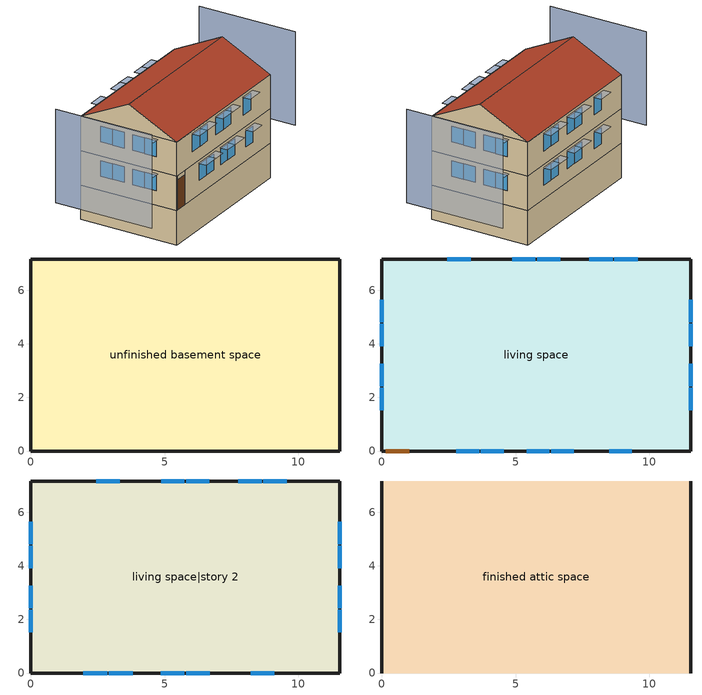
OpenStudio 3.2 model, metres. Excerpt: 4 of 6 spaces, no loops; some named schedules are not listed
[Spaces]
unfinished basement space
 floor foundation (FloorFndGrndUnfinB): 0,0 0,7.17 11.54,7.17 11.54,0 z-2.44
 wall foundation (WallFndGrndUnfinB): 0,7.17 0,0 11.54,0 11.54,7.17 0,7.17 z-2.44:0
living space
 floor to unfinished basement space (FloorUnfinBInsFin Reversed): 0,0 0,7.17 11.54,7.17 11.54,0 z0
 wall outside (WallExtInsFin): 0,7.17 0,0 0.13,0 1.05,0 11.54,0 11.54,7.17 0,7.17 z0:2.44
 window (WindowConstruction): 2.79,0 3.64,0 / 3.7,0 4.55,0 / 5.41,0 6.26,0 / 6.32,0 7.18,0 / 8.49,0 9.34,0 z1:2.13; 9.56,7.17 8.69,7.17 / 8.62,7.17 7.75,7.17 / 6.67,7.17 5.8,7.17 / 5.74,7.17 4.87,7.17 / 3.32,7.17 2.45,7.17 z0.97:2.13; 0,5.65 0,4.81 / 0,4.75 0,3.92 / 0,3.26 0,2.42 / 0,2.36 0,1.52 / 11.54,1.52 11.54,2.36 / 11.54,2.42 11.54,3.26 / 11.54,3.92 11.54,4.75 / 11.54,4.81 11.54,5.65 z1.02:2.13
 door (Door): 0.15,0 1.02,0 z0:2.13
living space|story 2
 floor to living space (FloorFinUninsFin): 0,0 0,7.17 11.54,7.17 11.54,0 z2.44
 wall outside (WallExtInsFin): 0,7.17 0,0 11.54,0 11.54,7.17 0,7.17 z2.44:4.88
 window (WindowConstruction): 1.96,0 2.85,0 / 2.92,0 3.81,0 / 4.85,0 5.74,0 / 5.8,0 6.69,0 / 8.21,0 9.1,0 z3.38:4.57; 9.56,7.17 8.69,7.17 / 8.62,7.17 7.75,7.17 / 6.67,7.17 5.8,7.17 / 5.74,7.17 4.87,7.17 / 3.32,7.17 2.45,7.17 z3.41:4.57; 0,5.65 0,4.81 / 0,4.75 0,3.92 / 0,3.26 0,2.42 / 0,2.36 0,1.52 / 11.54,1.52 11.54,2.36 / 11.54,2.42 11.54,3.26 / 11.54,3.92 11.54,4.75 / 11.54,4.81 11.54,5.65 z3.46:4.57
finished attic space
 floor to living space|story 2 (FloorFinUninsFin): 0,7.17 11.54,7.17 11.54,0 0,0 z4.88
 wall outside (WallExtInsFin): 0,3.59,6.67 0,7.17,4.88 0,0,4.88; 11.54,3.59,6.67 11.54,0,4.88 11.54,7.17,4.88
 roof outside (RoofFinInsExt): 11.54,3.59,6.67 0,3.59,6.67 0,0,4.88 11.54,0,4.88; 0,3.59,6.67 11.54,3.59,6.67 11.54,7.17,4.88 0,7.17,4.88
shading: -3.05,7.17 -3.05,0 / 14.59,0 14.59,7.17 z0:6.67; 11.54,4.9 11.54,3.76 12.15,3.76 12.15,4.9 z2.29; 11.54,2.51 11.54,1.37 12.15,1.37 12.15,2.51 z2.29; 11.54,5.8 11.54,4.66 12.15,4.66 12.15,5.8 z4.72; 11.54,4.9 11.54,3.76 12.15,3.76 12.15,4.9 z4.72; 11.54,3.41 11.54,2.27 12.15,2.27 12.15,3.41 z4.72; 11.54,3.41 11.54,2.27 12.15,2.27 12.15,3.41 z2.29; 11.54,2.51 11.54,1.37 12.15,1.37 12.15,2.51 z4.72; 7.33,0 6.17,0 6.17,-0.61 7.33,-0.61 z2.29; 0,3.76 0,4.9 -0.61,4.9 -0.61,3.76 z4.72; 6.42,0 5.26,0 5.26,-0.61 6.42,-0.61 z2.29; 8.53,7.17 9.71,7.17 9.71,7.78 8.53,7.78 z4.72; 0,1.37 0,2.51 -0.61,2.51 -0.61,1.37 z2.29; 0,3.76 0,4.9 -0.61,4.9 -0.61,3.76 z2.29; 9.49,0 8.34,0 8.34,-0.61 9.49,-0.61 z2.29; 3.79,0 2.64,0 2.64,-0.61 3.79,-0.61 z2.29; 4.71,0 3.55,0 3.55,-0.61 4.71,-0.61 z2.29; 4.72,7.17 5.89,7.17 5.89,7.78 4.72,7.78 z2.29; 5.89,0 4.69,0 4.69,-0.61 5.89,-0.61 z4.72; 3.96,0 2.76,0 2.76,-0.61 3.96,-0.61 z4.72; 0,4.66 0,5.8 -0.61,5.8 -0.61,4.66 z4.72; 0,4.66 0,5.8 -0.61,5.8 -0.61,4.66 z2.29; 3.01,0 1.81,0 1.81,-0.61 3.01,-0.61 z4.72; 0,2.27 0,3.41 -0.61,3.41 -0.61,2.27 z4.72; 0,1.37 0,2.51 -0.61,2.51 -0.61,1.37 z4.72; 9.25,0 8.06,0 8.06,-0.61 9.25,-0.61 z4.72; 4.72,7.17 5.89,7.17 5.89,7.78 4.72,7.78 z4.72; 7.6,7.17 8.78,7.17 8.78,7.78 7.6,7.78 z4.72; 2.3,7.17 3.47,7.17 3.47,7.78 2.3,7.78 z4.72; 8.53,7.17 9.71,7.17 9.71,7.78 8.53,7.78 z2.29; 6.84,0 5.65,0 5.65,-0.61 6.84,-0.61 z4.72; 7.6,7.17 8.78,7.17 8.78,7.78 7.6,7.78 z2.29; 5.65,7.17 6.82,7.17 6.82,7.78 5.65,7.78 z2.29; 5.65,7.17 6.82,7.17 6.82,7.78 5.65,7.78 z4.72; 2.3,7.17 3.47,7.17 3.47,7.78 2.3,7.78 z2.29; 11.54,5.8 11.54,4.66 12.15,4.66 12.15,5.8 z2.29; 0,2.27 0,3.41 -0.61,3.41 -0.61,2.27 z2.29
[Site]
Denver Intl Ap_CO_USA: Latitude {deg}=39.83; Longitude {deg}=-104.65; Time Zone {hr}=-7; Elevation {m}=1650; Terrain=Suburbs
[ClimateZones]
Climate Zone Institution Name 1=Building America; Climate Zone Document Year 1=0; Climate Zone Value 1=Cold
[Site:WaterMainsTemperature]
Calculation Method=Correlation; Annual Average Outdoor Air Temperature {C}=10.8753; Maximum Difference In Monthly Average Outdoor Air Temperatures {deltaC}=23.1524
[Site:GroundTemperature:Deep]
10.8753, 10.8753, 10.8753, 10.8753, 10.8753, 10.8753, 10.8753, 10.8753, 10.8753, 10.8753, 10.8753, 10.8753
[Building]
Building 1: North Axis {deg}=22.5; Standards Number of Stories=3; Standards Number of Above Ground Stories=3; Standards Building Type=singlefamilydetached; Standards Number of Living Units=1
[Material] Roughness=Rough
Name | Thickness {m} | Conductivity {W/m-K} | Density {kg/m3} | Specific Heat {J/kg-K} | Thermal Absorptance | Solar Absorptance | Visible Absorptance
Asphalt Shingles, Medium | 0.009525 | 0.162714 | 1121.4 | 1465.45 | 0.91 | 0.85 | 0.85
RoofSheathing | 0.01905 | 0.115458 | 512.64 | 1214.23 | 0.82 | 0.3 | 0.3
RoofIns | 0.23495 | 0.0475588 | 78.34581 | 1123.46 | 0.91 | 0.85 | 0.91
Drywall 0.5 in. | 0.0127 | 0.160291 | 801 | 837.4 | 0.9 | 0.5 | 0.1
FoundationExtVertIns | 0.051816 | 0.029427 | 32.04 | 1214.23
Concrete 8.0 in. | 0.2032 | 1.803125 | 2242.8 | 837.4 | 0.9
Concrete 4.0 in. | 0.1016 | 1.803125 | 2242.8 | 837.4 | 0.9
FloorIns | 0.23495 | 2.59817 | 67.691 | 1210.98 | 0.82 | 0.3 | 0.3
Wood Floor | 0.015875 | 0.115458 | 544.68 | 1214.23
Floor Covering | 0.0127 | 0.0433444 | 54.468 | 1339.84 | 0.9 | 0.9
FloorFinStudAndAirFloor | 0.1397 | 0.557395 | 67.691 | 1210.98 | 0.9 | 0.5 | 0.9
Vinyl, Light | 0.009525 | 0.089435 | 177.822 | 1046.75 | 0.9 | 0.3 | 0.3
WallSheathing | 0.0127 | 0.115458 | 512.64 | 1214.23 | 0.82 | 0.3 | 0.3
WallStudAndCavity | 0.0889 | 0.054245 | 162.403 | 1178.92 | 0.9 | 0.3 | 0.9
WallStudAndCavity 1 | 0.0889 | 0.397942 | 83.0341 | 1211.67 | 0.82 | 0.3 | 0.3
res furniture material unfinished basement space | 0.1524 | 0.115458 | 640.8 | 1214.23 | 0.9 | 0.6 | 0.1
DoorMaterial | 0.04445 | 0.0612267 | 512.64 | 1214.23 | 0.82 | 0.3 | 0.3
[Construction]
RoofFinInsExt: Asphalt Shingles, Medium, RoofSheathing, RoofIns, Drywall 0.5 in.
WallFndGrndUnfinB: Concrete 8.0 in.
FloorFndGrndUnfinB: Concrete 4.0 in.
FloorUnfinBInsFin Reversed: Floor Covering, Wood Floor, RoofSheathing, FloorIns
FloorFinUninsFin: Drywall 0.5 in., FloorFinStudAndAirFloor, RoofSheathing, Wood Floor, Floor Covering
WallExtInsFin: Vinyl, Light, WallSheathing, WallStudAndCavity, Drywall 0.5 in.
WallIntFinUninsFin: WallStudAndCavity 1, Drywall 0.5 in.
res furniture construction unfinished basement space; res furniture construction finished attic space; res furniture construction living space|story 2; res furniture construction living space: res furniture material unfinished basement space
WindowConstruction: WindowMaterial
Door: DoorMaterial
[WindowMaterial:Shade]
CoolingShade: Solar Transmittance=0.999; Solar Reflectance=0.00099; Visible Transmittance=0.999; Visible Reflectance=0.00099; Thermal Hemispherical Emissivity=1e-05; Thermal Transmittance=0.999; Thickness {m}=0.0001; Conductivity {W/m-K}=10000; Shade to Glass Distance {m}=0.001; Top Opening Multiplier=0; Bottom Opening Multiplier=0; Left-Side Opening Multiplier=0; Right-Side Opening Multiplier=0; Airflow Permeability=0
[WindowMaterial:SimpleGlazingSystem]
WindowMaterial: U-Factor {W/m2-K}=2.10086; Solar Heat Gain Coefficient=0.21
[ThermalZone] Use Ideal Air Loads=No
living zone: Thermostat=living zone temperature setpoint
unfinished basement zone: 
res ds res ashp clg asys ret air zone; res ds res ashp htg asys ret air zone: Volume {m3}=0.25
[Sizing:Zone] Zone Cooling Design Supply Air Temperature Input Method=SupplyAirTemperature; Zone Cooling Design Supply Air Temperature {C}=14; Zone Cooling Design Supply Air Temperature Difference {deltaC}=11.11; Zone Heating Design Supply Air Temperature Input Method=SupplyAirTemperature; Zone Heating Design Supply Air Temperature {C}=40; Zone Heating Design Supply Air Temperature Difference {deltaC}=11.11; Zone Cooling Design Supply Air Humidity Ratio {kg-H2O/kg-air}=0.0085; Zone Heating Design Supply Air Humidity Ratio {kg-H2O/kg-air}=0.008; Cooling Design Air Flow Method=DesignDay; Heating Design Air Flow Method=DesignDay; Account for Dedicated Outdoor Air System=No; Dedicated Outdoor Air System Control Strategy=NeutralSupplyAir; Dedicated Outdoor Air Low Setpoint Temperature for Design {C}=autosize; Dedicated Outdoor Air High Setpoint Temperature for Design {C}=autosize
res ds res ashp clg asys ret air zone; res ds res ashp htg asys ret air zone
[Space]
Name | Space Type | Thermal Zone | Building Unit
living space; living space|story 2; finished attic space | Space Type 1 | living zone | unit 1
unfinished basement space | Space Type 2 | unfinished basement zone
res ds res ashp clg asys ret air space |  | res ds res ashp clg asys ret air zone
res ds res ashp htg asys ret air space |  | res ds res ashp htg asys ret air zone
[SpaceType]
Name | Standards Space Type
Space Type 1 | living
Space Type 2 | unfinished basement
[BuildingUnit]
unit 1: Building Unit Type=Residential
[External:File]
8760.csv: File=8760.csv
[People:Definition] Number of People Calculation Method=People; Number of People {people}=0.88; Fraction Radiant=0.319734; Sensible Heat Fraction=0.573; Carbon Dioxide Generation Rate {m3/s-W}=0; Enable ASHRAE 55 Comfort Warnings=No; Mean Radiant Temperature Calculation Type=ZoneAveraged
res occupants|living space|story 2; res occupants|living space; res occupants|finished attic space
[People] Number of People Schedule=occupants; Activity Level Schedule=res occupants activity schedule; Multiplier=1
Name | People Definition | Space or SpaceType
res occupants|living space|story 2 | res occupants|living space|story 2 | living space|story 2
res occupants|living space | res occupants|living space | living space
res occupants|finished attic space | res occupants|finished attic space | finished attic space
[Foundation:Kiva]
Foundation Kiva 1: Exterior Vertical Insulation Material=FoundationExtVertIns; Exterior Vertical Insulation Depth {m}=2.4384; Wall Height Above Grade {m}=0.2032; Wall Depth Below Slab {m}=0.2032
[Foundation:Kiva:Settings]
Soil Conductivity {W/m-K}=1.731; Soil Density {kg/m3}=1842.3; Soil Specific Heat {J/kg-K}=418.7; Ground Solar Absorptivity=0.9; Ground Thermal Absorptivity=0.9; Ground Surface Roughness {m}=0.03; Far-Field Width {m}=40; Deep-Ground Boundary Condition=ZeroFlux; Deep-Ground Depth {m}=40; Minimum Cell Dimension {m}=0.02; Maximum Cell Growth Coefficient=1.5; Simulation Timestep=Hourly
[SurfaceProperty:ExposedFoundationPerimeter]
Surface 18: Exposed Perimeter Calculation Method=TotalExposedPerimeter; Total Exposed Perimeter {m}=37.4257
[InternalMass:Definition] Design Level Calculation Method=SurfaceArea
Name | Construction | Surface Area {m2}
finished attic space Partition; living space|story 2 Partition; living space Partition | WallIntFinUninsFin | 82.7766
res furniture mass unfinished basement space | res furniture construction unfinished basement space | 33.1106
res furniture mass finished attic space | res furniture construction finished attic space | 33.1106
res furniture mass living space|story 2 | res furniture construction living space|story 2 | 33.1106
res furniture mass living space | res furniture construction living space | 33.1106
[InternalMass] Multiplier=1
Name | Internal Mass Definition | Space or SpaceType
finished attic space Partition | finished attic space Partition | finished attic space
living space|story 2 Partition | living space|story 2 Partition | living space|story 2
living space Partition | living space Partition | living space
res furniture mass unfinished basement space | res furniture mass unfinished basement space | unfinished basement space
res furniture mass finished attic space | res furniture mass finished attic space | finished attic space
res furniture mass living space|story 2 | res furniture mass living space|story 2 | living space|story 2
res furniture mass living space | res furniture mass living space | living space
[ShadingControl]
WindowShadingControl: Shading Type=InteriorShade; Shading Device Material=CoolingShade; Shading Control Type=OnIfScheduleAllows; Schedule=Window shading schedule; Shading Control Is Scheduled=Yes; Multiple Surface Control Type=Sequential; Sub Surface Name 1=Surface 4 - Window 3; Sub Surface Name 2=Surface 4 - Window 1; Sub Surface Name 3=Surface 10 - Window 4; Sub Surface Name 4=Surface 10 - Window 3; Sub Surface Name 5=Surface 10 - Window 2; Sub Surface Name 6=Surface 4 - Window 2; Sub Surface Name 7=Surface 10 - Window 1; Sub Surface Name 8=Surface 5 - Window 4; Sub Surface Name 9=Surface 8 - Window 2; Sub Surface Name 10=Surface 5 - Window 3; Sub Surface Name 11=Surface 9 - Window 1; Sub Surface Name 12=Surface 2 - Window 4; Sub Surface Name 13=Surface 2 - Window 2; Sub Surface Name 14=Surface 5 - Window 5; Sub Surface Name 15=Surface 5 - Window 1; Sub Surface Name 16=Surface 5 - Window 2; Sub Surface Name 17=Surface 3 - Window 4; Sub Surface Name 18=Surface 11 - Window 3; Sub Surface Name 19=Surface 11 - Window 2; Sub Surface Name 20=Surface 8 - Window 1; Sub Surface Name 21=Surface 2 - Window 1; Sub Surface Name 22=Surface 11 - Window 1; Sub Surface Name 23=Surface 8 - Window 3; Sub Surface Name 24=Surface 8 - Window 4; Sub Surface Name 25=Surface 11 - Window 5; Sub Surface Name 26=Surface 9 - Window 4; Sub Surface Name 27=Surface 9 - Window 2; Sub Surface Name 28=Surface 9 - Window 5; Sub Surface Name 29=Surface 3 - Window 1; Sub Surface Name 30=Surface 11 - Window 4; Sub Surface Name 31=Surface 3 - Window 2; Sub Surface Name 32=Surface 3 - Window 3; Sub Surface Name 33=Surface 9 - Window 3; Sub Surface Name 34=Surface 3 - Window 5; Sub Surface Name 35=Surface 4 - Window 4; Sub Surface Name 36=Surface 2 - Window 3
[WaterUse:Equipment:Definition]
Name | Peak Flow Rate {m3/s} | Target Temperature Schedule
res shower | 0.0176332 | fixtures temperature schedule
res sink | 0.0157378 | fixtures temperature schedule
res bath | 0.00441644 | fixtures temperature schedule
res shower dist; res sink dist; res bath dist | 0 | fixtures temperature schedule
res dw | 0.00104011 | res dw temperature schedule
res cw | 0.00629939 | res cw temperature schedule
[WaterUse:Equipment] Space=living space|story 2
Name | Water Use Equipment Definition | Flow Rate Fraction Schedule
res shower | res shower | showers
res sink | res sink | sinks
res bath | res bath | baths
res shower dist | res shower dist | showers
res sink dist | res sink dist | sinks
res bath dist | res bath dist | baths
res dw | res dw | dishwasher
res cw | res cw | clothes_washer
[OtherEquipment:Definition] Design Level Calculation Method=EquipmentLevel
Name | Design Level {W} | Fraction Latent | Fraction Radiant | Fraction Lost
res shower | 507081 | 0.487197 | 0 | 0
res sink | 158036 | 0.312221 | 0 | 0
res bath | 65146.3 | 0 | 0 | 0
res hot water distribution | 99.0622 | 0 | 0 | 0
res range gas | 373.944 | 0.2 | 0.18 | 0.5
res cd gas | 195439 | 0.05 | 0.06 | 0.85
res ds res ashp clg asys SupSLkToLvEq; res ds res ashp clg asys SupLatLkToLvEq; res ds res ashp clg asys SupDCnToLvEq; res ds res ashp clg asys SupDCnToAhEq; res ds res ashp clg asys RetDCnToPlEq; res ds res ashp clg asys RetDCnToAhEquip; res ds res ashp clg asys SupSLkToAhEq; res ds res ashp clg asys SupLatLkToAhEq; res ds res ashp clg asys RetSLkEq; res ds res ashp clg asys RetLatLkEq; res ds res ashp htg asys SupSLkToLvEq; res ds res ashp htg asys SupLatLkToLvEq; res ds res ashp htg asys SupDCnToLvEq; res ds res ashp htg asys SupDCnToAhEq; res ds res ashp htg asys RetDCnToPlEq; res ds res ashp htg asys RetDCnToAhEquip; res ds res ashp htg asys SupSLkToAhEq; res ds res ashp htg asys SupLatLkToAhEq; res ds res ashp htg asys RetSLkEq; res ds res ashp htg asys RetLatLkEq | 0
[OtherEquipment]
Name | Other Equipment Definition | Space or SpaceType | Schedule | Fuel Type
res shower | res shower | living space|story 2 | showers
res sink | res sink | living space|story 2 | sinks
res bath | res bath | living space|story 2 | baths
res hot water distribution | res hot water distribution | living space|story 2 | res hot water distribution schedule
res range gas | res range gas | living space|story 2 | cooking_range | NaturalGas
res cd gas | res cd gas | living space|story 2 | clothes_dryer | NaturalGas
res ds res ashp clg asys SupSLkToLvEq | res ds res ashp clg asys SupSLkToLvEq | living space|story 2 | Always On Discrete | None
res ds res ashp clg asys SupLatLkToLvEq | res ds res ashp clg asys SupLatLkToLvEq | living space|story 2 | Always On Discrete | None
res ds res ashp clg asys SupDCnToLvEq | res ds res ashp clg asys SupDCnToLvEq | living space|story 2 | Always On Discrete | None
res ds res ashp clg asys SupDCnToAhEq | res ds res ashp clg asys SupDCnToAhEq | unfinished basement space | Always On Discrete | None
res ds res ashp clg asys RetDCnToPlEq | res ds res ashp clg asys RetDCnToPlEq | res ds res ashp clg asys ret air space | Always On Discrete | None
res ds res ashp clg asys RetDCnToAhEquip | res ds res ashp clg asys RetDCnToAhEquip | unfinished basement space | Always On Discrete | None
res ds res ashp clg asys SupSLkToAhEq | res ds res ashp clg asys SupSLkToAhEq | unfinished basement space | Always On Discrete | None
res ds res ashp clg asys SupLatLkToAhEq | res ds res ashp clg asys SupLatLkToAhEq | unfinished basement space | Always On Discrete | None
res ds res ashp clg asys RetSLkEq | res ds res ashp clg asys RetSLkEq | res ds res ashp clg asys ret air space | Always On Discrete | None
res ds res ashp clg asys RetLatLkEq | res ds res ashp clg asys RetLatLkEq | res ds res ashp clg asys ret air space | Always On Discrete | None
res ds res ashp htg asys SupSLkToLvEq | res ds res ashp htg asys SupSLkToLvEq | living space|story 2 | Always On Discrete | None
res ds res ashp htg asys SupLatLkToLvEq | res ds res ashp htg asys SupLatLkToLvEq | living space|story 2 | Always On Discrete | None
res ds res ashp htg asys SupDCnToLvEq | res ds res ashp htg asys SupDCnToLvEq | living space|story 2 | Always On Discrete | None
res ds res ashp htg asys SupDCnToAhEq | res ds res ashp htg asys SupDCnToAhEq | unfinished basement space | Always On Discrete | None
res ds res ashp htg asys RetDCnToPlEq | res ds res ashp htg asys RetDCnToPlEq | res ds res ashp htg asys ret air space | Always On Discrete | None
res ds res ashp htg asys RetDCnToAhEquip | res ds res ashp htg asys RetDCnToAhEquip | unfinished basement space | Always On Discrete | None
res ds res ashp htg asys SupSLkToAhEq | res ds res ashp htg asys SupSLkToAhEq | unfinished basement space | Always On Discrete | None
res ds res ashp htg asys SupLatLkToAhEq | res ds res ashp htg asys SupLatLkToAhEq | unfinished basement space | Always On Discrete | None
res ds res ashp htg asys RetSLkEq | res ds res ashp htg asys RetSLkEq | res ds res ashp htg asys ret air space | Always On Discrete | None
res ds res ashp htg asys RetLatLkEq | res ds res ashp htg asys RetLatLkEq | res ds res ashp htg asys ret air space | Always On Discrete | None
[ThermostatSetpoint:DualSetpoint]
living zone temperature setpoint: Heating Setpoint Temperature Schedule=res heating setpoint; Cooling Setpoint Temperature Schedule=res cooling setpoint
[ElectricEquipment:Definition] Design Level Calculation Method=EquipmentLevel
Name | Design Level {W} | Fraction Latent | Fraction Radiant | Fraction Lost
res ceil fan non benchmark equip | 0 | 0 | 0.558 | 0.07
res ceil fan benchmark|living space|story 2; res ceil fan benchmark|living space; res ceil fan benchmark|finished attic space | 15.0803 | 0 | 0.558 | 0.07
res refrig | 65.0889 | 0 | 0 | 0
res range electric | 35.8746 | 0.3 | 0.24 | 0.3
res dw | 136388 | 0.15 | 0.36 | 0.25
res cw | 70491.5 | 0 | 0.48 | 0.2
res cd electric | 14710.5 | 0 | 0.6 | 0
res misc plug loads|living space|story 2; res misc plug loads|living space; res misc plug loads|finished attic space | 166.6 | 0.021 | 0.558 | 0.049
res infil_1 house fan; res infil_1 range fan; res infil_1 bath fan | 0 | 0 | 0 | 1
[ElectricEquipment]
Name | Electric Equipment Definition | Space or SpaceType | Schedule
res ceil fan non benchmark equip | res ceil fan non benchmark equip | living space|story 2 | res ceil fan master
res ceil fan benchmark|living space|story 2 | res ceil fan benchmark|living space|story 2 | living space|story 2 | ceiling_fan
res ceil fan benchmark|living space | res ceil fan benchmark|living space | living space | ceiling_fan
res ceil fan benchmark|finished attic space | res ceil fan benchmark|finished attic space | finished attic space | ceiling_fan
res refrig | res refrig | living space|story 2 | res refrig schedule
res range electric | res range electric | living space|story 2 | cooking_range
res dw | res dw | living space|story 2 | dishwasher_power
res cw | res cw | living space|story 2 | clothes_washer_power
res cd electric | res cd electric | living space|story 2 | clothes_dryer
res misc plug loads|living space|story 2 | res misc plug loads|living space|story 2 | living space|story 2 | plug_loads
res misc plug loads|living space | res misc plug loads|living space | living space | plug_loads
res misc plug loads|finished attic space | res misc plug loads|finished attic space | finished attic space | plug_loads
res infil_1 house fan | res infil_1 house fan | living space|story 2 | Always On Discrete
res infil_1 range fan | res infil_1 range fan | living space|story 2 | Always On Discrete
res infil_1 bath fan | res infil_1 bath fan | living space|story 2 | Always On Discrete
[EnergyManagementSystem:Sensor]
Name | Output Variable or Output Meter Index Key | Output Variable or Output Meter
res_ceil_fan_sched_val_sensor | res ceil fan schedule | Schedule Value
res_nv_pb_s |  | Site Outdoor Air Barometric Pressure
res_af_vw_s |  | Site Wind Speed
res_nv_wt_s |  | Site Outdoor Air Humidity Ratio
res_nv_1_nva_s | res nv_1 avail schedule | Schedule Value
res_nv_1_sp_s | res nv_1 temp schedule | Schedule Value
res_ds_res_ashp_clg_asys_ah_mfr_s | Node 24 | System Node Mass Flow Rate
res_ds_res_ashp_clg_asys_ah_vfr_s | Node 24 | System Node Current Density Volume Flow Rate
res_ds_res_ashp_clg_asys_ah_tt_s | Node 24 | System Node Temperature
res_ds_res_ashp_clg_asys_ra_t_s | Node 27 | System Node Temperature
res_ds_res_ashp_clg_asys_ah_wt_s | Node 24 | System Node Humidity Ratio
res_ds_res_ashp_clg_asys_ra_w_s | Node 27 | System Node Humidity Ratio
res_ds_res_ashp_htg_asys_ah_mfr_s | Node 17 | System Node Mass Flow Rate
res_ds_res_ashp_htg_asys_ah_vfr_s | Node 17 | System Node Current Density Volume Flow Rate
res_ds_res_ashp_htg_asys_ah_tt_s | Node 17 | System Node Temperature
res_ds_res_ashp_htg_asys_ra_t_s | Node 20 | System Node Temperature
res_ds_res_ashp_htg_asys_ah_wt_s | Node 17 | System Node Humidity Ratio
res_ds_res_ashp_htg_asys_ra_w_s | Node 20 | System Node Humidity Ratio
res_infil_1_range_sch_s | res mv_1 range exhaust schedule | Schedule Value
res_infil_1_bath_sch_s | res mv_1 bath exhaust schedule | Schedule Value
res_infil_1_dryer_sch_s | clothes_dryer_exhaust | Schedule Value
res_infil_1_wh_sch_s | Always On Discrete | Schedule Value
[EnergyManagementSystem:Actuator]
Name | Actuated Component | Actuated Component Type | Actuated Component Control Type
res_ceil_fan_sched_override | res ceil fan master | Schedule:Constant | Schedule Value
res_nv_1_flow_act | res nv_1 flow | Zone Infiltration | Air Exchange Flow Rate
res_ds_res_ashp_clg_asys_SupSLkToLvEq_act | res ds res ashp clg asys SupSLkToLvEq | OtherEquipment | Power Level
res_ds_res_ashp_clg_asys_SupLatLkToLvEq_act | res ds res ashp clg asys SupLatLkToLvEq | OtherEquipment | Power Level
res_ds_res_ashp_clg_asys_SupDCnToLvEq_act | res ds res ashp clg asys SupDCnToLvEq | OtherEquipment | Power Level
res_ds_res_ashp_clg_asys_SupDCnToAhEq_act | res ds res ashp clg asys SupDCnToAhEq | OtherEquipment | Power Level
res_ds_res_ashp_clg_asys_RetDCnToPlEq_act | res ds res ashp clg asys RetDCnToPlEq | OtherEquipment | Power Level
res_ds_res_ashp_clg_asys_RetDCnToAhEquip_act | res ds res ashp clg asys RetDCnToAhEquip | OtherEquipment | Power Level
res_ds_res_ashp_clg_asys_SupSLkToAhEq_act | res ds res ashp clg asys SupSLkToAhEq | OtherEquipment | Power Level
res_ds_res_ashp_clg_asys_SupLatLkToAhEq_act | res ds res ashp clg asys SupLatLkToAhEq | OtherEquipment | Power Level
res_ds_res_ashp_clg_asys_RetSLkEq_act | res ds res ashp clg asys RetSLkEq | OtherEquipment | Power Level
res_ds_res_ashp_clg_asys_RetLatLkEq_act | res ds res ashp clg asys RetLatLkEq | OtherEquipment | Power Level
res_ds_res_ashp_clg_asys_AhToLivMix_act | res ds res ashp clg asys AhToLivMix | ZoneMixing | Air Exchange Flow Rate
res_ds_res_ashp_clg_asys_LivToAhMix_act | res ds res ashp clg asys LivToAhMix | ZoneMixing | Air Exchange Flow Rate
res_ds_res_ashp_htg_asys_SupSLkToLvEq_act | res ds res ashp htg asys SupSLkToLvEq | OtherEquipment | Power Level
res_ds_res_ashp_htg_asys_SupLatLkToLvEq_act | res ds res ashp htg asys SupLatLkToLvEq | OtherEquipment | Power Level
res_ds_res_ashp_htg_asys_SupDCnToLvEq_act | res ds res ashp htg asys SupDCnToLvEq | OtherEquipment | Power Level
res_ds_res_ashp_htg_asys_SupDCnToAhEq_act | res ds res ashp htg asys SupDCnToAhEq | OtherEquipment | Power Level
res_ds_res_ashp_htg_asys_RetDCnToPlEq_act | res ds res ashp htg asys RetDCnToPlEq | OtherEquipment | Power Level
res_ds_res_ashp_htg_asys_RetDCnToAhEquip_act | res ds res ashp htg asys RetDCnToAhEquip | OtherEquipment | Power Level
res_ds_res_ashp_htg_asys_SupSLkToAhEq_act | res ds res ashp htg asys SupSLkToAhEq | OtherEquipment | Power Level
res_ds_res_ashp_htg_asys_SupLatLkToAhEq_act | res ds res ashp htg asys SupLatLkToAhEq | OtherEquipment | Power Level
res_ds_res_ashp_htg_asys_RetSLkEq_act | res ds res ashp htg asys RetSLkEq | OtherEquipment | Power Level
res_ds_res_ashp_htg_asys_RetLatLkEq_act | res ds res ashp htg asys RetLatLkEq | OtherEquipment | Power Level
res_ds_res_ashp_htg_asys_AhToLivMix_act | res ds res ashp htg asys AhToLivMix | ZoneMixing | Air Exchange Flow Rate
res_ds_res_ashp_htg_asys_LivToAhMix_act | res ds res ashp htg asys LivToAhMix | ZoneMixing | Air Exchange Flow Rate
res_infil_1_house_fan_act | res infil_1 house fan | ElectricEquipment | Electricity Rate
res_infil_1_range_fan_act | res infil_1 range fan | ElectricEquipment | Electricity Rate
res_infil_1_bath_fan_act | res infil_1 bath fan | ElectricEquipment | Electricity Rate
res_infil_1_flow_act | res infil_1 flow | Zone Infiltration | Air Exchange Flow Rate
[EnergyManagementSystem:Program]
res_ceil_fan_schedule_program: If res_ceil_fan_sched_val_sensor == 0; Set res_ceil_fan_sched_override = 0; ElseIf res_ceil_fan_tin_sensor < 24.389; Set res_ceil_fan_sched_override = 0; Else; Set res_ceil_fan_sched_override = 1; EndIf
res_nv_1_program: Set Tdiff = res_af_1_tin_s-res_af_1_tt_s; Set dT = (@Abs Tdiff); Set pt = (@RhFnTdbWPb res_af_1_tt_s res_nv_wt_s res_nv_pb_s); Set NVA = 13926.810065042586; Set Cs = 0.00024517871716801836; Set Cw = 0.00010185195471527488; Set MNV = 2.655040460824425; Set MHR = 0.0115; Set MRH = 0.7; Set temp1 = (res_nv_1_nva_s*NVA); Set SGNV = temp1*((((Cs*dT)+(Cw*(res_af_vw_s^2)))^0.5)/1000); If (res_nv_wt_s<MHR) && (pt<MRH) && (res_af_1_tin_s>res_nv_1_sp_s); Set temp2 = (res_af_1_tin_s-res_nv_1_sp_s); Set NVadj1 = temp2/(res_af_1_tin_s-res_af_1_tt_s); Set NVadj2 = (@Min NVadj1 1); Set NVadj3 = (@Max NVadj2 0); Set NVadj = SGNV*NVadj3; Set res_nv_1_flow_act = (@Min NVadj MNV); Else; Set res_nv_1_flow_act = 0; EndIf
res_ds_res_ashp_clg_asys_program: Set res_ds_res_ashp_clg_asys_AhMfr = res_ds_res_ashp_clg_asys_ah_mfr_s; Set res_ds_res_ashp_clg_asys_FanRtf = res_ds_res_ashp_clg_asys_fan_rtf_s; Set res_ds_res_ashp_clg_asys_AhVfr = res_ds_res_ashp_clg_asys_ah_vfr_s; Set res_ds_res_ashp_clg_asys_AhTt = res_ds_res_ashp_clg_asys_ah_tt_s; Set res_ds_res_ashp_clg_asys_AhWt = res_ds_res_ashp_clg_asys_ah_wt_s; Set res_ds_res_ashp_clg_asys_RaT = res_ds_res_ashp_clg_asys_ra_t_s; Set res_ds_res_ashp_clg_asys_RaW = res_ds_res_ashp_clg_asys_ra_w_s; Set res_ds_res_ashp_clg_asys_AhT = res_ds_res_ashp_clg_asys_ah_t_s; Set res_ds_res_ashp_clg_asys_AhW = res_ds_res_ashp_clg_asys_ah_w_s; Run res_ds_res_ashp_clg_asys_lk_subrout; Set res_ds_res_ashp_clg_asys_SupSLkToLvEq_act = res_ds_res_ashp_clg_asys_SupSLkToLv; Set res_ds_res_ashp_clg_asys_SupLatLkToLvEq_act = res_ds_res_ashp_clg_asys_SupLatLkToLv; Set res_ds_res_ashp_clg_asys_SupDCnToLvEq_act = res_ds_res_ashp_clg_asys_SupDCnToLv; Set res_ds_res_ashp_clg_asys_SupDCnToAhEq_act = res_ds_res_ashp_clg_asys_SupDCnToAh; Set res_ds_res_ashp_clg_asys_SupSLkToAhEq_act = res_ds_res_ashp_clg_asys_SupSLkToAh; Set res_ds_res_ashp_clg_asys_SupLatLkToAhEq_act = res_ds_res_ashp_clg_asys_SupLatLkToAh; Set res_ds_res_ashp_clg_asys_RetSLkEq_act = res_ds_res_ashp_clg_asys_RetSLk; Set res_ds_res_ashp_clg_asys_RetLatLkEq_act = res_ds_res_ashp_clg_asys_RetLatLk; Set res_ds_res_ashp_clg_asys_RetDCnToPlEq_act = res_ds_res_ashp_clg_asys_RetDCnToPl; Set res_ds_res_ashp_clg_asys_RetDCnToAhEquip_act = res_ds_res_ashp_clg_asys_RetDCnToAh; Set res_ds_res_ashp_clg_asys_AhToLivMix_act = res_ds_res_ashp_clg_asys_AhToLiv; Set res_ds_res_ashp_clg_asys_LivToAhMix_act = res_ds_res_ashp_clg_asys_LivToAh
res_ds_res_ashp_htg_asys_program: Set res_ds_res_ashp_htg_asys_AhMfr = res_ds_res_ashp_htg_asys_ah_mfr_s; Set res_ds_res_ashp_htg_asys_FanRtf = res_ds_res_ashp_htg_asys_fan_rtf_s; Set res_ds_res_ashp_htg_asys_AhVfr = res_ds_res_ashp_htg_asys_ah_vfr_s; Set res_ds_res_ashp_htg_asys_AhTt = res_ds_res_ashp_htg_asys_ah_tt_s; Set res_ds_res_ashp_htg_asys_AhWt = res_ds_res_ashp_htg_asys_ah_wt_s; Set res_ds_res_ashp_htg_asys_RaT = res_ds_res_ashp_htg_asys_ra_t_s; Set res_ds_res_ashp_htg_asys_RaW = res_ds_res_ashp_htg_asys_ra_w_s; Set res_ds_res_ashp_htg_asys_AhT = res_ds_res_ashp_htg_asys_ah_t_s; Set res_ds_res_ashp_htg_asys_AhW = res_ds_res_ashp_htg_asys_ah_w_s; Run res_ds_res_ashp_htg_asys_lk_subrout; Set res_ds_res_ashp_htg_asys_SupSLkToLvEq_act = res_ds_res_ashp_htg_asys_SupSLkToLv; Set res_ds_res_ashp_htg_asys_SupLatLkToLvEq_act = res_ds_res_ashp_htg_asys_SupLatLkToLv; Set res_ds_res_ashp_htg_asys_SupDCnToLvEq_act = res_ds_res_ashp_htg_asys_SupDCnToLv; Set res_ds_res_ashp_htg_asys_SupDCnToAhEq_act = res_ds_res_ashp_htg_asys_SupDCnToAh; Set res_ds_res_ashp_htg_asys_SupSLkToAhEq_act = res_ds_res_ashp_htg_asys_SupSLkToAh; Set res_ds_res_ashp_htg_asys_SupLatLkToAhEq_act = res_ds_res_ashp_htg_asys_SupLatLkToAh; Set res_ds_res_ashp_htg_asys_RetSLkEq_act = res_ds_res_ashp_htg_asys_RetSLk; Set res_ds_res_ashp_htg_asys_RetLatLkEq_act = res_ds_res_ashp_htg_asys_RetLatLk; Set res_ds_res_ashp_htg_asys_RetDCnToPlEq_act = res_ds_res_ashp_htg_asys_RetDCnToPl; Set res_ds_res_ashp_htg_asys_RetDCnToAhEquip_act = res_ds_res_ashp_htg_asys_RetDCnToAh; Set res_ds_res_ashp_htg_asys_AhToLivMix_act = res_ds_res_ashp_htg_asys_AhToLiv; Set res_ds_res_ashp_htg_asys_LivToAhMix_act = res_ds_res_ashp_htg_asys_LivToAh
res_infil_1_program: Set p_m = 0.14; Set p_s = 0.22; Set s_m = 270; Set s_s = 370; Set z_m = 9.99744; Set z_s = 6.670115184000001; Set f_t = (((s_m/z_m)^p_m)*((z_s/s_s)^p_s)); Set Tdiff = res_af_1_tin_s-res_af_1_tt_s; Set dT = @Abs Tdiff; Set c = 0.0735; Set Cs = 0.0892; Set Cw = 0.1284; Set n = 0.67; Set sft = (f_t*0.7000000000000001); Set temp1 = ((c*Cw)*((sft*res_af_vw_s)^(2*n)))^2; Set Qn = (((c*Cs*(dT^n))^2)+temp1)^0.5; Set Tdiff = res_af_1_tin_s-res_af_1_tt_s; Set dT = @Abs Tdiff; Set QWHV = res_infil_1_wh_sch_s*0.0268; Set Qrange = res_infil_1_range_sch_s*0.0472; Set Qdryer = res_infil_1_dryer_sch_s*0.0472; Set Qbath = res_infil_1_bath_sch_s*0.0472; Set QhpwhOut = 0; Set QhpwhIn = 0; Set QductsOut = 0; Set QductsIn = 0; Set QductsOut = QductsOut+res_ds_res_ashp_clg_asys_lk_ret_fan_equiv; Set QductsIn = QductsIn+res_ds_res_ashp_clg_asys_lk_sup_fan_equiv; Set QductsOut = QductsOut+res_ds_res_ashp_htg_asys_lk_ret_fan_equiv; Set QductsIn = QductsIn+res_ds_res_ashp_htg_asys_lk_sup_fan_equiv; Set Qout = QWHV+Qrange+Qbath+Qdryer+QhpwhOut+QductsOut; Set Qin = QhpwhIn+QductsIn; Set Qu = (@Abs (Qout-Qin)); Set Qb = (@Min Qout Qin); Set faneff_wh = 0.9438948864000002; Set res_infil_1_house_fan_act = (QWHV*300)/faneff_wh*1; Set faneff_sp = 0.4719474432000001; Set res_infil_1_range_fan_act = (Qrange*300)/faneff_sp; Set res_infil_1_bath_fan_act = (Qbath*300)/faneff_sp; Set Q_acctd_for_elsewhere = QhpwhOut+QhpwhIn+QductsOut+QductsIn; Set res_infil_1_flow_act = (((Qu^2)+(Qn^2))^0.5)-Q_acctd_for_elsewhere; Set res_infil_1_flow_act = (@Max res_infil_1_flow_act 0)
[EnergyManagementSystem:ProgramCallingManager]
res ceil fan program calling manager: BeginTimestepBeforePredictor; res_ceil_fan_schedule_program
res af_1 program calling manager: BeginTimestepBeforePredictor; res_infil_1_program; res_nv_1_program
res ds res ashp clg asys program calling manager: EndOfSystemTimestepAfterHVACReporting; res_ds_res_ashp_clg_asys_program
res ds res ashp htg asys program calling manager: EndOfSystemTimestepAfterHVACReporting; res_ds_res_ashp_htg_asys_program
[Lights:Definition] Design Level Calculation Method=LightingLevel; Lighting Level {W}=216.645; Fraction Radiant=0.6; Fraction Visible=0.2; Return Air Fraction=0
res lighting interior living space|story 2; res lighting interior living space; res lighting interior finished attic space
[Lights] Schedule=lighting_interior; Fraction Replaceable=1
Name | Lights Definition | Space or SpaceType
res lighting interior living space|story 2 | res lighting interior living space|story 2 | living space|story 2
res lighting interior living space | res lighting interior living space | living space
res lighting interior finished attic space | res lighting interior finished attic space | finished attic space
[Exterior:Lights:Definition]
res lighting exterior: Design Level {W}=52.9517
[Exterior:Lights]
res lighting exterior: Exterior Lights Definition=res lighting exterior; Schedule=lighting_exterior
[SpaceInfiltration:DesignFlowRate] Schedule=Always On Discrete
Name | Space or SpaceType | Design Flow Rate Calculation Method | Air Changes per Hour {1/hr} | Constant Term Coefficient | Temperature Term Coefficient | Velocity Term Coefficient | Velocity Squared Term Coefficient | Design Flow Rate {m3/s}
res infil|unfinished basement space | unfinished basement space | AirChanges/Hour | 0.1 | 1 | 0 | 0 | 0
res nv_1 flow; res infil_1 flow | living space|story 2 | Flow/Space |  |  |  |  |  | 0
[AirLoopHVAC:ReturnPlenum]
Name | ThermalZone
res ashp clg asys return plenum | res ds res ashp clg asys ret air zone
res ashp htg asys return plenum | res ds res ashp htg asys ret air zone
[ZoneMixing] Schedule=Always On Continuous; Design Flow Rate Calculation Method=Flow/Zone; Design Flow Rate {m3/s}=0
Name | Zone | Source Zone
res ds res ashp clg asys AhToLivMix; res ds res ashp htg asys AhToLivMix | living zone | unfinished basement zone
res ds res ashp clg asys LivToAhMix; res ds res ashp htg asys LivToAhMix | unfinished basement zone | living zone
[EnergyManagementSystem:Subroutine]
res_ds_res_ashp_clg_asys_lk_subrout: Set f_sup = 0.1499250749250749; Set f_ret = 0.0750749250749251; Set f_OA = 0.0; Set oafrate = f_OA * res_ds_res_ashp_clg_asys_AhVfr; Set suplkfrate = f_sup * res_ds_res_ashp_clg_asys_AhVfr; Set retlkfrate = f_ret * res_ds_res_ashp_clg_asys_AhVfr; Set res_ds_res_ashp_clg_asys_AhToLiv = (@Abs (suplkfrate-retlkfrate-oafrate)); Set res_ds_res_ashp_clg_asys_LivToAh = 0; Set res_ds_res_ashp_clg_asys_lk_sup_fan_equiv = 0; Set res_ds_res_ashp_clg_asys_lk_ret_fan_equiv = oafrate; If res_ds_res_ashp_clg_asys_AhMfr>0; Set h_SA=(@HFnTdbW res_ds_res_ashp_clg_asys_AhTt res_ds_res_ashp_clg_asys_AhWt); Set h_AHZ=(@HFnTdbW res_ds_res_ashp_clg_asys_AhT res_ds_res_ashp_clg_asys_AhW); Set h_RA=(@HFnTdbW res_ds_res_ashp_clg_asys_RaT res_ds_res_ashp_clg_asys_RaW); Set h_fg=(@HfgAirFnWTdb res_ds_res_ashp_clg_asys_AhWt res_ds_res_ashp_clg_asys_AhTt); Set SALkQtot=f_sup*res_ds_res_ashp_clg_asys_AhMfr*(h_RA-h_SA); Set temp1=h_fg*(res_ds_res_ashp_clg_asys_RaW-res_ds_res_ashp_clg_asys_AhWt); Set res_ds_res_ashp_clg_asys_SupLatLkToLv = f_sup*res_ds_res_ashp_clg_asys_AhMfr*temp1; Set res_ds_res_ashp_clg_asys_SupSLkToLv = SALkQtot-res_ds_res_ashp_clg_asys_SupLatLkToLv; Set eTm=(res_ds_res_ashp_clg_asys_FanRtf/(res_ds_res_ashp_clg_asys_AhMfr*1006.0))*167.957; Set eTm=0-eTm; Set temp4=res_ds_res_ashp_clg_asys_AhT; Set tsup=temp4+((res_ds_res_ashp_clg_asys_AhTt-res_ds_res_ashp_clg_asys_AhT)*(@Exp eTm)); Set temp5=tsup-res_ds_res_ashp_clg_asys_AhTt; Set res_ds_res_ashp_clg_asys_SupDCnToLv = res_ds_res_ashp_clg_asys_AhMfr*1006.0*temp5; Set res_ds_res_ashp_clg_asys_SupDCnToAh = 0-res_ds_res_ashp_clg_asys_SupDCnToLv; Set eTm=(res_ds_res_ashp_clg_asys_FanRtf/(res_ds_res_ashp_clg_asys_AhMfr*1006.0))*93.309; Set eTm=0-eTm; Set temp6=res_ds_res_ashp_clg_asys_AhT; Set tret=temp6+((res_ds_res_ashp_clg_asys_RaT-res_ds_res_ashp_clg_asys_AhT)*(@Exp eTm)); Set temp7=tret-res_ds_res_ashp_clg_asys_RaT; Set res_ds_res_ashp_clg_asys_RetDCnToPl=res_ds_res_ashp_clg_asys_AhMfr*1006.0*temp7; Set res_ds_res_ashp_clg_asys_RetDCnToAh=0-res_ds_res_ashp_clg_asys_RetDCnToPl; Set res_ds_res_ashp_clg_asys_RetLatLk=0; Set temp2=(res_ds_res_ashp_clg_asys_AhT-res_ds_res_ashp_clg_asys_RaT); Set res_ds_res_ashp_clg_asys_RetSLk=f_ret*res_ds_res_ashp_clg_asys_AhMfr*1006.0*temp2; Set QtLkToAHZn=f_sup*res_ds_res_ashp_clg_asys_AhMfr*(h_SA-h_AHZ); Set temp3=(res_ds_res_ashp_clg_asys_AhWt-res_ds_res_ashp_clg_asys_AhW); Set res_ds_res_ashp_clg_asys_SupLatLkToAh=f_sup*res_ds_res_ashp_clg_asys_AhMfr*h_fg; Set res_ds_res_ashp_clg_asys_SupLatLkToAh=res_ds_res_ashp_clg_asys_SupLatLkToAh*temp3; Set res_ds_res_ashp_clg_asys_SupSLkToAh=QtLkToAHZn-res_ds_res_ashp_clg_asys_SupLatLkToAh; Else; Set res_ds_res_ashp_clg_asys_SupLatLkToLv=0; Set res_ds_res_ashp_clg_asys_SupSLkToLv=0; Set res_ds_res_ashp_clg_asys_SupDCnToLv=0; Set res_ds_res_ashp_clg_asys_SupDCnToAh=0; Set res_ds_res_ashp_clg_asys_RetDCnToPl=0; Set res_ds_res_ashp_clg_asys_RetDCnToAh=0; Set res_ds_res_ashp_clg_asys_RetLatLk=0; Set res_ds_res_ashp_clg_asys_RetSLk=0; Set res_ds_res_ashp_clg_asys_SupLatLkToAh=0; Set res_ds_res_ashp_clg_asys_SupSLkToAh=0; EndIf
[Schedule:File] External File=8760.csv; Rows to Skip at Top=1; Number of Hours of Data=8760; Minutes per Item=60
Name | Column Number
occupants | 1
showers | 12
sinks | 13
baths | 11
ceiling_fan | 14
cooking_range | 2
dishwasher | 10
dishwasher_power | 17
clothes_washer | 8
clothes_washer_power | 16
clothes_dryer | 9
lighting_interior | 4
lighting_exterior | 5
plug_loads | 3
clothes_dryer_exhaust | 15
[Schedule:Constant]
Name | Value
res occupants activity schedule | 112.539
fixtures temperature schedule | 43.3333
Always On Discrete; res ceil fan master; Always On Continuous | 1
res dw temperature schedule; res cw temperature schedule | 52.666
[Schedule:Ruleset]
Name | Default Day Schedule | Summer Design Day Schedule | Winter Design Day Schedule
Window shading schedule | Schedule Day 3
res hot water distribution schedule | Schedule Day 4
res heating setpoint | Schedule Day 7 | res heating setpoint summer design | res heating setpoint winter design
res cooling setpoint | Schedule Day 8 | res cooling setpoint summer design | res cooling setpoint winter design
res ceil fan schedule | Schedule Day 2
res refrig schedule | Schedule Day 10 | res refrig schedule summer design | res refrig schedule winter design
res nv_1 temp schedule | Schedule Day 13
res nv_1 avail schedule | Schedule Day 14
res mv_1 range exhaust schedule | Schedule Day 17 | res mv_1 range exhaust schedule summer design | res mv_1 range exhaust schedule winter design
res mv_1 bath exhaust schedule | Schedule Day 18 | res mv_1 bath exhaust schedule summer design | res mv_1 bath exhaust schedule winter design
[Schedule:Day]
Schedule Day 3; Window shading schedule allday1; Window shading schedule allday2; Window shading schedule allday3; Window shading schedule allday4; Window shading schedule allday11; Window shading schedule allday12; Schedule Day 4; Schedule Day 7; Schedule Day 8; Schedule Day 2; Schedule Day 10; res refrig schedule winter design; Schedule Day 14: 24, 0, 0
Window shading schedule allday5; Window shading schedule allday6; Window shading schedule allday7; Window shading schedule allday8; Window shading schedule allday9; Window shading schedule allday10; res refrig schedule summer design: 24, 0, 1
res hot water distribution schedule allday1; res hot water distribution schedule allday2; res hot water distribution schedule allday3; res hot water distribution schedule allday4; res hot water distribution schedule allday5; res hot water distribution schedule allday6; res hot water distribution schedule allday7; res hot water distribution schedule allday8; res hot water distribution schedule allday9; res hot water distribution schedule allday10; res hot water distribution schedule allday11; res hot water distribution schedule allday12: 1, 0, 0.078424, 2, 0, 0.0392749, 4, 0, 0.00981873, 5, 0, 0.0392749, 6, 0, 0.274547, 7, 0, 0.941213, 8, 0, 1, 9, 0, 0.960725, 10, 0, 0.843152, 11, 0, 0.764728, 12, 0, 0.60788, 13, 0, 0.529456, 15, 0, 0.470544, 16, 0, 0.411757, 17, 0, 0.548968, 18, 0, 0.725453, 19, 0, 0.86279, 20, 0, 0.823515, 21, 0, 0.745091, 22, 0, 0.60788, 23, 0, 0.529456, 24, 0, 0.294058
res heating setpoint allday1; res heating setpoint allday2; res heating setpoint allday3; res heating setpoint allday4; res heating setpoint allday5; res heating setpoint allday6; res heating setpoint allday7; res heating setpoint allday8; res heating setpoint allday9; res heating setpoint allday10; res heating setpoint allday11; res heating setpoint allday12: 24, 0, 21.6667
res heating setpoint winter design; res cooling setpoint winter design: 24, 0, 21.1111
res heating setpoint summer design; res cooling setpoint summer design: 24, 0, 23.8889
res cooling setpoint allday1; res cooling setpoint allday2; res cooling setpoint allday3; res cooling setpoint allday4; res cooling setpoint allday5; res cooling setpoint allday6; res cooling setpoint allday7; res cooling setpoint allday8; res cooling setpoint allday9; res cooling setpoint allday10; res cooling setpoint allday11; res cooling setpoint allday12: 1, 0, 24.4444, 2, 0, 24.4444, 3, 0, 24.4444, 4, 0, 24.4444, 5, 0, 24.4444, 6, 0, 24.4444, 7, 0, 24.4444, 8, 0, 24.4444, 9, 0, 24.4444, 10, 0, 24.4444, 11, 0, 24.4444, 12, 0, 24.4444, 13, 0, 24.4444, 14, 0, 24.4444, 15, 0, 24.4444, 16, 0, 24.4444, 17, 0, 24.4444, 18, 0, 24.4444, 19, 0, 24.4444, 20, 0, 24.4444, 21, 0, 24.4444, 22, 0, 24.4444, 23, 0, 24.4444, 24, 0, 24.4444
res refrig schedule allday1; res refrig schedule allday12: 1, 0, 0.610949, 2, 0, 0.595675, 3, 0, 0.580401, 4, 0, 0.565128, 6, 0, 0.549854, 7, 0, 0.580401, 8, 0, 0.610949, 10, 0, 0.626223, 12, 0, 0.610949, 15, 0, 0.641496, 16, 0, 0.626223, 17, 0, 0.672044, 18, 0, 0.733139, 19, 0, 0.763686, 20, 0, 0.733139, 21, 0, 0.717865, 22, 0, 0.702591, 23, 0, 0.672044, 24, 0, 0.626223
res refrig schedule allday2: 1, 0, 0.609489, 2, 0, 0.594252, 3, 0, 0.579015, 4, 0, 0.563777, 6, 0, 0.54854, 7, 0, 0.579015, 8, 0, 0.609489, 10, 0, 0.624726, 12, 0, 0.609489, 15, 0, 0.639964, 16, 0, 0.624726, 17, 0, 0.670438, 18, 0, 0.731387, 19, 0, 0.761861, 20, 0, 0.731387, 21, 0, 0.71615, 22, 0, 0.700912, 23, 0, 0.670438, 24, 0, 0.624726
res refrig schedule allday3; res refrig schedule allday4; res refrig schedule allday5: 1, 0, 0.791241, 2, 0, 0.77146, 3, 0, 0.751679, 4, 0, 0.731898, 6, 0, 0.712117, 7, 0, 0.751679, 8, 0, 0.791241, 10, 0, 0.811022, 12, 0, 0.791241, 15, 0, 0.830803, 16, 0, 0.811022, 17, 0, 0.870365, 18, 0, 0.949489, 19, 0, 0.989051, 20, 0, 0.949489, 21, 0, 0.929708, 22, 0, 0.909927, 23, 0, 0.870365, 24, 0, 0.811022
res refrig schedule allday6; res refrig schedule allday7; res refrig schedule allday8; res refrig schedule allday9: 1, 0, 0.8, 2, 0, 0.78, 3, 0, 0.76, 4, 0, 0.74, 6, 0, 0.72, 7, 0, 0.76, 8, 0, 0.8, 10, 0, 0.82, 12, 0, 0.8, 15, 0, 0.84, 16, 0, 0.82, 17, 0, 0.88, 18, 0, 0.96, 19, 0, 1, 20, 0, 0.96, 21, 0, 0.94, 22, 0, 0.92, 23, 0, 0.88, 24, 0, 0.82
res refrig schedule allday10: 1, 0, 0.679562, 2, 0, 0.662573, 3, 0, 0.645584, 4, 0, 0.628595, 6, 0, 0.611606, 7, 0, 0.645584, 8, 0, 0.679562, 10, 0, 0.696551, 12, 0, 0.679562, 15, 0, 0.71354, 16, 0, 0.696551, 17, 0, 0.747518, 18, 0, 0.815474, 19, 0, 0.849453, 20, 0, 0.815474, 21, 0, 0.798485, 22, 0, 0.781496, 23, 0, 0.747518, 24, 0, 0.696551
res refrig schedule allday11: 1, 0, 0.675182, 2, 0, 0.658303, 3, 0, 0.641423, 4, 0, 0.624544, 6, 0, 0.607664, 7, 0, 0.641423, 8, 0, 0.675182, 10, 0, 0.692062, 12, 0, 0.675182, 15, 0, 0.708942, 16, 0, 0.692062, 17, 0, 0.742701, 18, 0, 0.810219, 19, 0, 0.843978, 20, 0, 0.810219, 21, 0, 0.793339, 22, 0, 0.77646, 23, 0, 0.742701, 24, 0, 0.692062
[Schedule:Rule] Apply Sunday=Yes; Apply Monday=Yes; Apply Tuesday=Yes; Apply Wednesday=Yes; Apply Thursday=Yes; Apply Friday=Yes; Apply Saturday=Yes; Date Specification Type=DateRange; Start Day=1
Name | Schedule Ruleset | Rule Order | Day Schedule | Start Month | End Month | End Day
Window shading schedule allday rule1 | Window shading schedule | 11 | Window shading schedule allday1 | 1 | 1 | 31
Window shading schedule allday rule2 | Window shading schedule | 10 | Window shading schedule allday2 | 2 | 2 | 28
Window shading schedule allday rule3 | Window shading schedule | 9 | Window shading schedule allday3 | 3 | 3 | 31
Window shading schedule allday rule4 | Window shading schedule | 8 | Window shading schedule allday4 | 4 | 4 | 30
Window shading schedule allday rule5 | Window shading schedule | 7 | Window shading schedule allday5 | 5 | 5 | 31
Window shading schedule allday rule6 | Window shading schedule | 6 | Window shading schedule allday6 | 6 | 6 | 30
Window shading schedule allday rule7 | Window shading schedule | 5 | Window shading schedule allday7 | 7 | 7 | 31
Window shading schedule allday rule8 | Window shading schedule | 4 | Window shading schedule allday8 | 8 | 8 | 31
Window shading schedule allday rule9 | Window shading schedule | 3 | Window shading schedule allday9 | 9 | 9 | 30
Window shading schedule allday rule10 | Window shading schedule | 2 | Window shading schedule allday10 | 10 | 10 | 31
Window shading schedule allday rule11 | Window shading schedule | 1 | Window shading schedule allday11 | 11 | 11 | 30
Window shading schedule allday rule12 | Window shading schedule | 0 | Window shading schedule allday12 | 12 | 12 | 31
res hot water distribution schedule allday rule1 | res hot water distribution schedule | 11 | res hot water distribution schedule allday1 | 1 | 1 | 31
res hot water distribution schedule allday rule2 | res hot water distribution schedule | 10 | res hot water distribution schedule allday2 | 2 | 2 | 28
res hot water distribution schedule allday rule3 | res hot water distribution schedule | 9 | res hot water distribution schedule allday3 | 3 | 3 | 31
res hot water distribution schedule allday rule4 | res hot water distribution schedule | 8 | res hot water distribution schedule allday4 | 4 | 4 | 30
res hot water distribution schedule allday rule5 | res hot water distribution schedule | 7 | res hot water distribution schedule allday5 | 5 | 5 | 31
res hot water distribution schedule allday rule6 | res hot water distribution schedule | 6 | res hot water distribution schedule allday6 | 6 | 6 | 30
res hot water distribution schedule allday rule7 | res hot water distribution schedule | 5 | res hot water distribution schedule allday7 | 7 | 7 | 31
res hot water distribution schedule allday rule8 | res hot water distribution schedule | 4 | res hot water distribution schedule allday8 | 8 | 8 | 31
res hot water distribution schedule allday rule9 | res hot water distribution schedule | 3 | res hot water distribution schedule allday9 | 9 | 9 | 30
res hot water distribution schedule allday rule10 | res hot water distribution schedule | 2 | res hot water distribution schedule allday10 | 10 | 10 | 31
res hot water distribution schedule allday rule11 | res hot water distribution schedule | 1 | res hot water distribution schedule allday11 | 11 | 11 | 30
res hot water distribution schedule allday rule12 | res hot water distribution schedule | 0 | res hot water distribution schedule allday12 | 12 | 12 | 31
res heating setpoint allday rule1 | res heating setpoint | 11 | res heating setpoint allday1 | 1 | 1 | 31
res heating setpoint allday rule2 | res heating setpoint | 10 | res heating setpoint allday2 | 2 | 2 | 28
res heating setpoint allday rule3 | res heating setpoint | 9 | res heating setpoint allday3 | 3 | 3 | 31
res heating setpoint allday rule4 | res heating setpoint | 8 | res heating setpoint allday4 | 4 | 4 | 30
res heating setpoint allday rule5 | res heating setpoint | 7 | res heating setpoint allday5 | 5 | 5 | 31
res heating setpoint allday rule6 | res heating setpoint | 6 | res heating setpoint allday6 | 6 | 6 | 30
res heating setpoint allday rule7 | res heating setpoint | 5 | res heating setpoint allday7 | 7 | 7 | 31
res heating setpoint allday rule8 | res heating setpoint | 4 | res heating setpoint allday8 | 8 | 8 | 31
res heating setpoint allday rule9 | res heating setpoint | 3 | res heating setpoint allday9 | 9 | 9 | 30
res heating setpoint allday rule10 | res heating setpoint | 2 | res heating setpoint allday10 | 10 | 10 | 31
res heating setpoint allday rule11 | res heating setpoint | 1 | res heating setpoint allday11 | 11 | 11 | 30
res heating setpoint allday rule12 | res heating setpoint | 0 | res heating setpoint allday12 | 12 | 12 | 31
res cooling setpoint allday rule1 | res cooling setpoint | 11 | res cooling setpoint allday1 | 1 | 1 | 31
res cooling setpoint allday rule2 | res cooling setpoint | 10 | res cooling setpoint allday2 | 2 | 2 | 28
res cooling setpoint allday rule3 | res cooling setpoint | 9 | res cooling setpoint allday3 | 3 | 3 | 31
res cooling setpoint allday rule4 | res cooling setpoint | 8 | res cooling setpoint allday4 | 4 | 4 | 30
res cooling setpoint allday rule5 | res cooling setpoint | 7 | res cooling setpoint allday5 | 5 | 5 | 31
res cooling setpoint allday rule6 | res cooling setpoint | 6 | res cooling setpoint allday6 | 6 | 6 | 30
res cooling setpoint allday rule7 | res cooling setpoint | 5 | res cooling setpoint allday7 | 7 | 7 | 31
res cooling setpoint allday rule8 | res cooling setpoint | 4 | res cooling setpoint allday8 | 8 | 8 | 31
res cooling setpoint allday rule9 | res cooling setpoint | 3 | res cooling setpoint allday9 | 9 | 9 | 30
res cooling setpoint allday rule10 | res cooling setpoint | 2 | res cooling setpoint allday10 | 10 | 10 | 31
res cooling setpoint allday rule11 | res cooling setpoint | 1 | res cooling setpoint allday11 | 11 | 11 | 30
res cooling setpoint allday rule12 | res cooling setpoint | 0 | res cooling setpoint allday12 | 12 | 12 | 31
res ceil fan schedule allday rule1 | res ceil fan schedule | 11 | res ceil fan schedule allday1 | 1 | 1 | 31
res ceil fan schedule allday rule2 | res ceil fan schedule | 10 | res ceil fan schedule allday2 | 2 | 2 | 28
res ceil fan schedule allday rule3 | res ceil fan schedule | 9 | res ceil fan schedule allday3 | 3 | 3 | 31
res ceil fan schedule allday rule4 | res ceil fan schedule | 8 | res ceil fan schedule allday4 | 4 | 4 | 30
res ceil fan schedule allday rule5 | res ceil fan schedule | 7 | res ceil fan schedule allday5 | 5 | 5 | 31
res ceil fan schedule allday rule6 | res ceil fan schedule | 6 | res ceil fan schedule allday6 | 6 | 6 | 30
res ceil fan schedule allday rule7 | res ceil fan schedule | 5 | res ceil fan schedule allday7 | 7 | 7 | 31
res ceil fan schedule allday rule8 | res ceil fan schedule | 4 | res ceil fan schedule allday8 | 8 | 8 | 31
res ceil fan schedule allday rule9 | res ceil fan schedule | 3 | res ceil fan schedule allday9 | 9 | 9 | 30
res ceil fan schedule allday rule10 | res ceil fan schedule | 2 | res ceil fan schedule allday10 | 10 | 10 | 31
res ceil fan schedule allday rule11 | res ceil fan schedule | 1 | res ceil fan schedule allday11 | 11 | 11 | 30
res ceil fan schedule allday rule12 | res ceil fan schedule | 0 | res ceil fan schedule allday12 | 12 | 12 | 31
res refrig schedule allday rule1 | res refrig schedule | 11 | res refrig schedule allday1 | 1 | 1 | 31
res refrig schedule allday rule2 | res refrig schedule | 10 | res refrig schedule allday2 | 2 | 2 | 28
res refrig schedule allday rule3 | res refrig schedule | 9 | res refrig schedule allday3 | 3 | 3 | 31
res refrig schedule allday rule4 | res refrig schedule | 8 | res refrig schedule allday4 | 4 | 4 | 30
res refrig schedule allday rule5 | res refrig schedule | 7 | res refrig schedule allday5 | 5 | 5 | 31
res refrig schedule allday rule6 | res refrig schedule | 6 | res refrig schedule allday6 | 6 | 6 | 30
res refrig schedule allday rule7 | res refrig schedule | 5 | res refrig schedule allday7 | 7 | 7 | 31
res refrig schedule allday rule8 | res refrig schedule | 4 | res refrig schedule allday8 | 8 | 8 | 31
res refrig schedule allday rule9 | res refrig schedule | 3 | res refrig schedule allday9 | 9 | 9 | 30
res refrig schedule allday rule10 | res refrig schedule | 2 | res refrig schedule allday10 | 10 | 10 | 31
res refrig schedule allday rule11 | res refrig schedule | 1 | res refrig schedule allday11 | 11 | 11 | 30
res refrig schedule allday rule12 | res refrig schedule | 0 | res refrig schedule allday12 | 12 | 12 | 31
